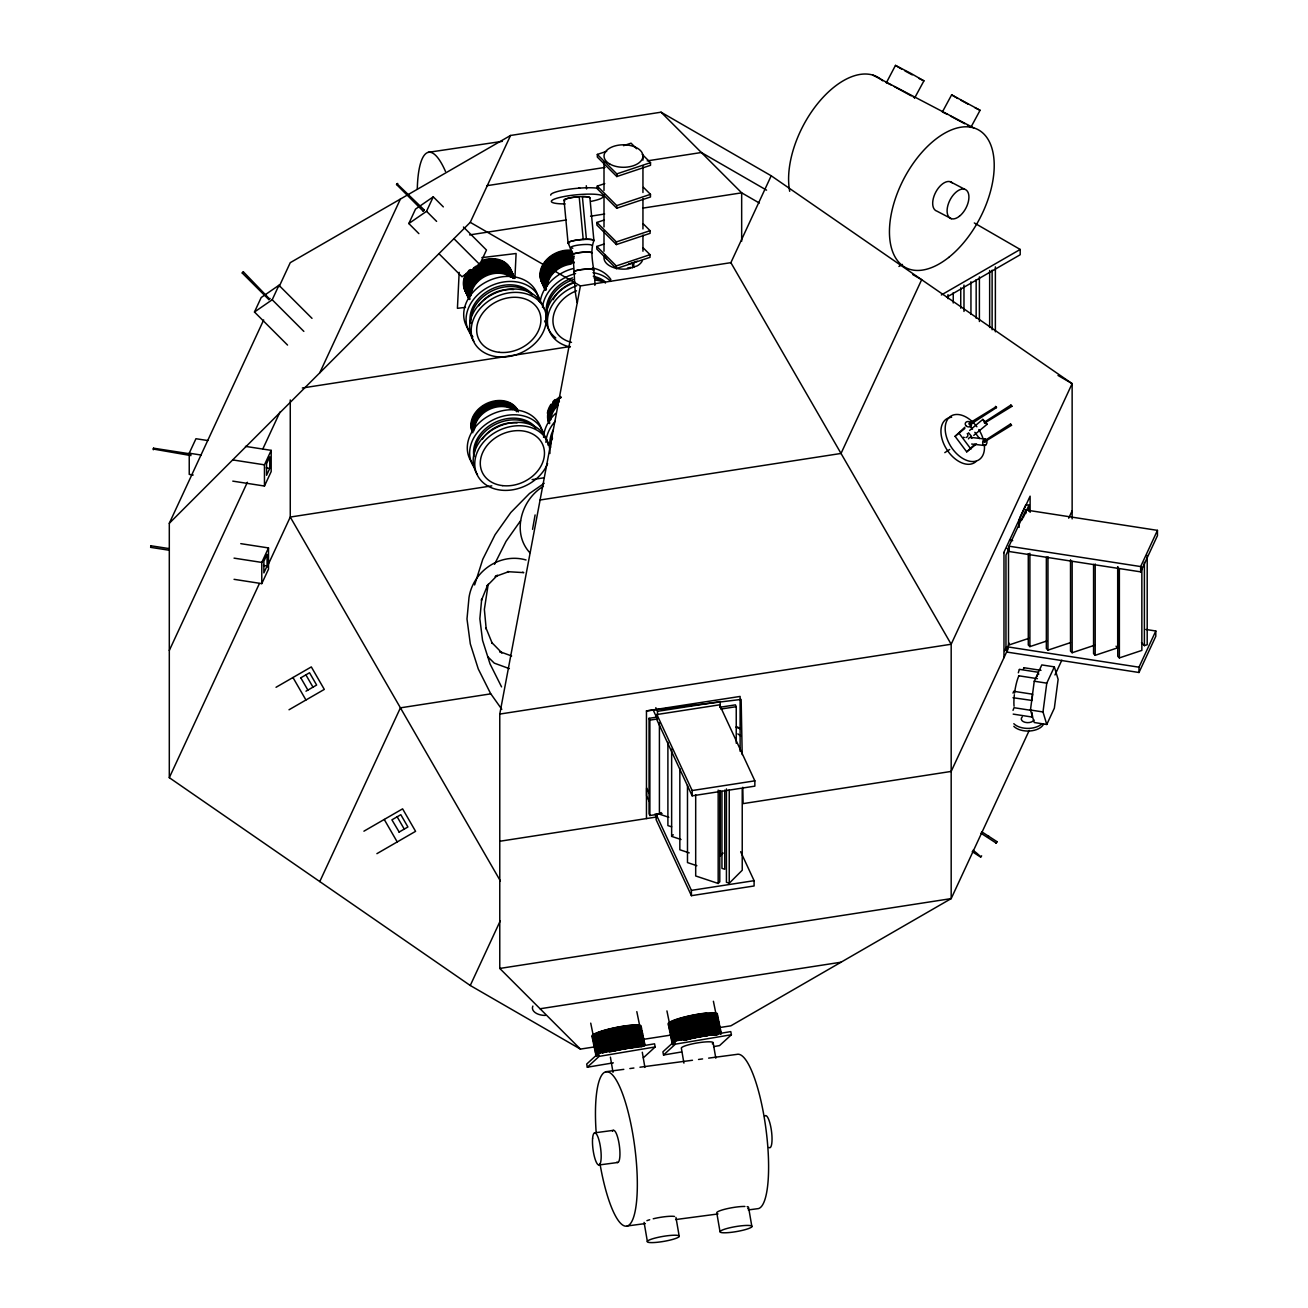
<?xml version="1.0" encoding="UTF-8"?>
<svg xmlns="http://www.w3.org/2000/svg" width="1308" height="1308" viewBox="0 0 1308 1308"><rect width="100%" height="100%" fill="white"/><g stroke="black" fill="none" stroke-linecap="round" stroke-linejoin="round"><path stroke-width="1.5" d="M982.831 419.394L987.033 424.332L982.831 419.394L969.555 430.463M1038.666 674.405L1038.274 672.263L1019.455 669.353M459.173 272.309L457.424 308.328L465.468 307.364M514.943 277.509L516.104 253.507L481.884 257.627M1037.031 676.53L1038.274 672.263M1030.459 710.015L1034.252 681.223L1041.806 664.922L1054.346 666.867L1058.123 679.375L1054.346 708.168L1046.776 724.469L1034.252 722.523L1030.459 710.015L1042.999 711.961L1046.776 724.469M1042.999 711.961L1046.776 683.152L1054.346 666.867M1018.311 672.803L1019.259 669.533M532.552 529.315L535.103 514.943M596.448 1046.613L580.409 1049.098L499.77 968.443L499.77 714.07L580.409 285.929L730.878 262.663L771.197 175.779L661.047 112.194L510.561 135.46L290.262 262.663L279.111 286.681M1013.013 710.326L1014.043 707.71L1030.966 710.342M1032.012 712.435L1031.832 716.98L1032.633 715.917M564.909 200.86A12.884 2.109 -5.4 0 1 564.189 200.386L564.337 199.813A12.884 2.109 -5.4 0 1 579.199 196.74L583.204 239.429A12.884 2.109 -5.4 0 0 568.931 243.566M969.931 424.724L996.434 407.638L996.32 406.641L968.95 423.432L969.359 424.708M1011.951 406.248L1010.904 405.071L984.401 422.157L984.499 423.154L1011.869 406.363L1010.904 405.071M1010.512 424.021L1011.476 425.313L1010.512 424.021L984.008 441.107L984.106 442.104L1011.476 425.313M1013.013 693.126L1013.651 691.491M474.624 584.954L482.783 559.252L495.062 534.743L510.823 512.491L529.495 493.492L544.193 483.29M488.195 584.235L484.369 609.414L486.2 629.05L485.955 627.905L492.299 643.487L491.612 642.359L501.961 652.954L499.623 651.597L511.624 655.962M423.154 211.128L396.553 184.526L397.043 183.774L424.315 210.016L423.154 211.128L424.315 210.081M1023.412 668.846L1023.853 667.898M594.846 285.308C595.516 270.478 588.698 254.7 593.897 240.476L589.892 197.77A12.982 2.126 -5.4 0 0 576.468 196.936A12.982 2.126 -5.4 0 0 564.059 200.304L568.064 242.994C577.057 260.864 572.266 283.215 577.188 302.442M287.547 345.067L254.471 312.007L261.191 297.521L278.931 285.275L312.007 318.351M193.192 475L189.235 474.395L189.235 453.189L195.955 438.72L207.825 440.551M254.471 312.007L272.211 299.761L278.931 285.275M580.409 1049.098L470.259 985.496L169.304 777.671L169.304 523.282L263.676 319.953M169.304 650.468L247.376 482.276M262.81 449.004L279.977 412.036M232.791 481.131L264.461 486.036L264.461 464.831L271.181 450.361L245.446 446.371M269.775 468.395L266.57 475.294L266.57 463.702L269.775 456.803L269.775 468.395L266.243 467.855M264.461 486.036L271.181 471.55L271.181 450.361M319.773 372.813L400.411 199.061M418.871 233.625L408.815 223.554L415.535 209.084L433.259 196.838L443.33 206.893M234.05 579.33L261.78 583.63L261.78 562.424L268.5 547.938L240.77 543.654M408.815 223.554L426.539 211.307L433.259 196.838M267.077 565.988L263.873 572.888L263.873 561.296L267.077 554.396L267.077 565.988L263.546 565.448M169.304 777.671L259.376 583.581M267.11 566.953L290.262 517.052L290.262 399.954M261.78 583.63L268.5 569.144L268.5 547.938M169.304 523.282L470.259 222.344L510.561 135.46M438.998 253.752L462.002 276.756L479.742 264.51L486.462 250.024L463.457 227.02M319.773 881.576L400.411 707.841L490.696 693.861M470.259 985.496L500.277 920.799M1019.946 517.412L1025.832 504.741L1028.955 505.231L1028.955 511.314M1003.677 552.843L1030.115 496.173L1030.115 512.344M1008.991 546.188L1025.799 509.989L1157.449 530.361L1157.449 535.659L1140.658 571.858L1008.991 551.486L1008.991 546.188L1140.658 566.56L1157.449 530.361M1023.085 517.903L1028.955 505.231M1009.318 547.905L1005.966 555.132L1005.966 650.534L1009.318 643.291M1004.609 650.844L1006.277 647.215M1008.19 648.572L951.178 771.426L743.107 803.619L742.797 787.269M1068.701 518.197L1072.135 510.807M1029.233 730.42L951.178 898.612L730.878 1025.815L718.828 1027.679M1054.967 674.961L1061.834 660.18M1138.99 667.194L1007.34 646.822L1007.34 652.136L1138.99 672.492L1138.99 667.194L1155.798 630.996L1145.824 629.459M1138.99 672.492L1155.798 636.293L1155.798 630.996M494.522 564.32L506.049 541.316L520.584 520.715M886.383 82.715L895.473 65.4L910.875 73.379L923.922 80.851L914.652 97.969M967.495 125.323L970.83 127.416L980.084 110.281L951.635 94.846L942.381 111.965L947.384 114.401M191.164 454.007L153.543 448.186L153.265 449.036L190.952 455.593M150.698 547.333L150.894 545.779L150.649 547.365L168.47 550.128M995.453 406.347L996.434 407.638M985.365 423.449L984.401 422.157M984.973 442.398L984.728 441.254M668.78 817.271L659.412 814.148L661.031 812.53M681.01 839.507L671.642 836.384L673.26 834.766M723.144 853.078L720.267 855.972L720.267 791.013M695.692 794.774L695.692 875.968L718.174 883.456L719.792 881.837L719.792 790.506M726.431 788.92L726.431 882.295L729.243 883.227L742.225 870.245L742.225 789.051M976.504 443.952L966.71 451.849L955.069 436.332L964.781 427.291M955.069 436.332L964.863 428.435M966.71 451.849L975.032 444.099M643.34 1057.812L655.194 1046.956L654.556 1043.817L598.541 1053.218L586.687 1064.074L587.325 1067.214L613.338 1062.848M587.325 1067.214L599.178 1056.357L655.194 1046.956M713.547 1046.613L719.547 1045.599L731.401 1034.742L730.763 1031.603L674.748 1041.005L662.894 1051.845L663.532 1055L681.533 1051.975M663.532 1055L675.386 1044.144L731.401 1034.742M153.347 449.772L153.543 448.186M1013.013 697.72L1032.028 700.45M973.757 435.384L987.033 424.332M543.409 486.298C521.434 499.329 511.346 532.667 529.838 552.728M944.801 452.633L949.722 449.461M898.939 266.456L902.455 264.429M941.335 294.97L1020.191 249.452L1020.191 254.749L946.6 297.243M276.037 687.289L311.32 666.916L324.302 689.398L289.019 709.77M300.644 677.904L309.538 672.753L316.634 685.049L305.99 691.196M363.918 831.185L402.602 808.851L415.584 831.332L376.9 853.666M399.005 832.133L407.916 826.983L400.804 814.688L391.909 819.838L399.169 832.035M637.241 261.208L628.51 264.118M604.672 254.995A19.473 11.249 0 0 0 628.51 268.761L637.241 265.851A19.473 11.249 0 0 0 642.293 260.815M642.179 154.295L650.517 162.65L650.517 165.298L616.804 176.547L597.331 157.074L597.331 154.426L606.699 151.303M623.556 145.678L631.045 143.177L636.62 148.736M597.331 154.426L616.804 173.882L650.517 162.65M643.503 187.387L650.468 194.336L650.468 196.985L616.738 208.234L597.265 188.761L597.265 186.112L604.754 183.611M597.265 186.112L616.738 205.585L650.468 194.336M643.144 223.717L650.092 230.682L650.092 233.331L616.379 244.563L596.906 225.09L596.906 222.442L604.394 219.957M643.062 247.735L650.011 254.684L650.011 257.333L616.297 268.581L596.824 249.109L596.824 246.46L604.312 243.958M596.906 222.442L616.379 241.915L650.092 230.682M596.824 246.46L616.297 265.933L650.011 254.684M1029.118 638.255L1008.501 645.138L1008.501 549.736L1006.882 548.117M1028.284 553.644L1028.284 644.975L1029.903 646.61L1046.776 640.985M1046.351 557.175L1046.351 648.506L1047.97 650.141L1070.451 642.637M1070.516 559.759L1070.516 651.106L1072.151 652.725L1094.632 645.22M1093.57 564.386L1093.57 653.689L1095.188 655.308L1117.686 647.82L1117.686 566.626M1141.492 642.751L1144.386 645.645L1147.198 644.713L1147.198 555.409M1117.751 566.969L1117.751 656.273L1119.37 657.908L1141.851 650.403L1141.851 567.181M996.99 841.665L996.156 843.055L996.99 841.665L981.719 831.774M981.621 855.808C980.673 858.081 981.262 856.348 973.054 850.249M486.69 185.72L605.064 167.408M647.182 160.884L701.35 152.513L766.57 190.15M469.621 234.917L566.348 219.957M590.529 216.212L604.639 214.022M642.931 208.103L741.669 192.832L759.343 203.034M302.361 387.986L570.386 346.522M491.792 485.873L290.262 517.052L500.375 880.954M532.094 479.627L544.177 477.763M540.09 499.999L841.028 453.451L921.666 279.699L912.853 274.615M499.77 714.07L951.178 644.239L1072.135 383.62L771.197 175.779M646.463 818.563L646.463 710.914L740.115 696.428L740.115 751.266M655.815 707.693L657.499 711.323L720.185 701.611L720.185 707.579M656.878 714.528L719.564 704.832L754.847 780.843L754.847 786.141L692.161 795.836L656.878 719.825L656.878 714.528L692.161 790.539L692.161 795.836M719.972 707.252L735.407 704.865L736.24 706.68L736.24 743.206M661.456 813.74L649.88 815.522L649.046 813.723L649.046 718.321L656.763 717.127M720.806 709.067L736.24 706.68M649.046 718.321L649.88 720.136L657.597 718.942M692.161 790.539L754.847 780.843M740.655 851.721L754.095 880.676L754.095 885.974L691.409 895.669L656.125 819.658L656.125 814.361L661.995 813.445M499.77 841.257L656.42 817.026M656.125 814.361L691.409 890.372L754.095 880.676M499.77 968.443L951.178 898.612L951.178 644.239L730.878 262.663M540.09 1008.762L841.028 962.214M642.604 1039.468L670.677 1035.119M428.174 152.349L502.354 141.346M605.62 1071.759L623.802 1069.355M629.867 1068.554L633.906 1068.015M639.955 1067.214L692.472 1060.265M698.537 1059.464L702.576 1058.924M708.625 1058.123L736.911 1054.379A77.891 18.459 82.5 0 1 765.654 1126.777A77.891 18.459 82.5 0 1 758.427 1208.592L748.323 1209.933M594.584 1132.842L613.354 1130.357M599.08 1164.97L617.834 1162.485M627.153 1225.988L645.318 1223.569M675.615 1219.563L718.027 1213.955M646.463 710.914L741.145 699.437L742.192 754.585M243.337 271.819L242.209 272.98L268.81 299.565L269.644 299.058L243.386 271.851L242.258 273.012M269.988 298.453L268.81 299.565M583.204 239.429L586.409 239.315A12.884 2.109 -5.4 0 1 593.619 240.95M526.045 559.971C500.032 552.499 473.006 571.155 469 597.527L466.989 618.978L470.308 643.879L478.27 668.96L490.549 693.453L501.814 709.345M970.422 437.363L985.087 439.03M971.68 444.033L984.515 445.505M980.706 857.149L972.22 851.639M1022.235 519.701L1019.112 519.227L1019.112 527.337M1009.547 540.171L1012.686 540.662M189.235 453.189L201.105 455.037M232.791 459.925L264.461 464.831M1024.05 667.734L1040.988 670.35M1018.621 675.762L1037.424 678.672M1034.252 681.223L1046.776 683.152M234.05 558.14L261.78 562.424M150.894 545.779L168.683 548.526M1013.847 691.311L1032.666 694.221L1031.816 700.63M1013.193 714.119L1032.012 717.029M522.611 572.25L523.756 572.626L507.504 571.661L508.845 571.629L495.111 576.599L497.465 575.242L487.099 585.837L487.802 584.725L481.458 600.29L481.687 599.146L479.856 618.782L482.554 640.348L490.026 663.892L501.553 686.896M671.658 826.836L667.898 825.593L667.898 742.372M689.218 852.881L679.849 849.759L679.849 768.581M696.853 865.7L687.485 862.577L687.485 785.454M509.352 668.633L494.277 663.14L488.015 656.959M923.922 80.851L918.919 78.398M980.084 110.281L975.081 107.845M886.203 82.518L891.206 84.971M872.894 75.128L973.741 127.922M950.246 181.698L964.65 189.235M951.357 218.698L936.953 211.16A16.219 8.927 -62.4 0 1 935.874 191.933A16.219 8.927 -62.4 0 1 952.257 182.875M950.507 116.052L964.732 123.77M894.345 86.606L911.333 95.893M968.394 104.313L961.037 100.307M912.232 74.867L904.874 70.877M957.734 98.476L951.635 94.846M901.555 69.03L895.473 65.4M974.296 222.949L1020.191 249.452M1057.992 375.445L1072.135 383.62L1072.135 518.884M470.259 222.344L580.409 285.929M913.344 97.07L914.472 97.773M980.886 833.163L996.156 843.055M396.553 184.526L397.714 183.414M971.468 436.251L968.492 432.768M661.047 112.194L741.669 192.832L741.669 241.277M1116.051 646.201L1117.686 647.82M426.539 211.307L436.61 221.379M453.86 238.628L479.742 264.51M272.211 299.761L303.848 331.382M970.193 426.097L972.514 429.204M974.836 432.31L979.496 438.523M959.32 433.602L970.961 449.118M397.158 816.797L404.254 829.092M305.892 674.863L312.988 687.158M384.241 819.446L397.223 841.943M300.791 677.806L307.887 690.101M292.959 677.511L305.941 699.993M653.297 710.211L656.649 717.454M649.144 793.416L646.61 787.988L646.61 795.934L649.144 801.363M655.014 814.034L656.698 817.647L656.698 813.674M713.4 1001.258L715.639 1012.245M674.748 1041.005L675.386 1044.144M666.933 1010.92L669.549 1023.706A23.724 3.45 -11.5 0 1 681.844 1017.967A23.724 3.45 -11.5 0 1 706.761 1013.275M636.816 1011.64L639.808 1026.273A23.724 3.45 -11.5 0 0 618.373 1027.221A23.724 3.45 -11.5 0 0 593.816 1034.922M598.541 1053.218L599.178 1056.357M590.726 1023.134L593.341 1035.936M751.887 1226.642A16.219 2.518 -9.7 0 0 729.145 1227.934A16.219 2.518 -9.7 0 0 726.79 1232.725A16.219 2.518 -9.7 0 0 751.887 1226.642L748.617 1207.693A16.219 2.518 -9.7 0 1 747.735 1208.494M713.203 1043.048L715.803 1058.205M719.989 1231.547L716.735 1212.598A16.219 2.518 -9.7 0 1 727.837 1208.527A16.219 2.518 -9.7 0 1 744.906 1206.45M683.921 1063.11L681.321 1047.953A16.219 2.518 -9.7 0 1 700.679 1042.427A16.219 2.518 -9.7 0 1 712.304 1043.849M675.974 1217.486L679.228 1236.452A16.219 2.518 -9.7 0 1 654.147 1242.535A16.219 2.518 -9.7 0 1 656.485 1237.728A16.219 2.518 -9.7 0 1 679.228 1236.452M642.293 1052.237L644.893 1067.41M644.092 1222.391L647.346 1241.357M610.411 1057.142L613.011 1072.315M586.295 185.752L586.589 188.941M586.409 239.315L582.387 196.609A12.884 2.109 -5.4 0 1 589.597 198.244M1144.386 562.424L1144.386 645.645M1140.658 566.56L1140.658 571.858M1119.37 568.588L1119.37 657.908M1095.188 563.977L1095.188 655.308M1072.151 561.394L1072.151 652.725M1047.97 556.767L1047.97 650.141M1029.903 553.235L1029.903 646.61M1025.799 509.989L1025.799 513.521M1003.972 552.499L1003.972 657.662M995.372 266.865L995.372 331.807M992.118 270.135L992.118 329.779M989.649 270.494L989.649 327.49M979.398 276.871L979.398 321.523M976.16 279.683L976.16 318.253M970.945 281.743L970.945 314.378M963.98 285.062L963.98 311.451M960.742 287.874L960.742 308.181M953.238 292.681L953.238 302.982M948.022 294.611L948.022 298.682M729.243 789.869L729.243 883.227M724.763 790.114L724.763 869.264L721.951 868.332L721.951 791.209M718.174 790.097L718.174 883.456M691.409 890.372L691.409 895.669M671.642 749.108L671.642 836.384M659.412 722.817L659.412 814.148M657.499 711.323L657.499 715.296M649.88 720.136L649.88 815.522M642.947 156.044L642.947 160.099M642.947 166.165L642.947 192.505M642.947 198.571L642.947 228.965M642.947 235.031L642.947 251.234M633.759 262.761L633.759 267.388M632.582 263.153L632.582 267.78M616.804 173.882L616.804 176.547M616.738 205.585L616.738 208.234M616.379 241.915L616.379 244.563M616.297 265.933L616.297 268.581M604.002 162.127L604.002 190.477M604.002 194.532L604.002 226.938M604.002 230.976L604.002 251.234M545.289 1015.433A12.851 7.423 0 0 1 532.863 1006.081M1014.06 706.222A19.473 4.12 -81.2 0 1 1014.354 694.744M1014.55 693.077A19.473 4.12 -81.2 0 1 1018.916 675.713M1043.539 724.125A16.219 9.369 0 0 1 1029.952 730.976A16.219 9.369 0 0 1 1013.814 726.349M1033.958 720.005A6.491 3.744 0 0 1 1025.047 722.31A6.491 3.744 0 0 1 1022.267 716.915M1041.92 723.733A16.219 9.369 0 0 1 1013.814 723.7M967.266 433.553A3.237 2.649 18.8 0 1 965.942 437.526M964.307 437.526A3.237 2.649 18.8 0 1 963.505 437.248M968.443 438.867A3.237 2.109 -83.5 0 1 971.844 438.376M984.335 444.704A25.964 16.334 57.2 0 1 962.148 458.094A25.964 16.334 57.2 0 1 946.714 420.947A25.964 16.334 57.2 0 1 976.896 426.768M978.825 429.564A25.964 16.334 57.2 0 1 983.044 438.621M976.111 461.446A25.964 16.334 57.2 0 1 945.455 447.254A25.964 16.334 57.2 0 1 951.635 417.252M789.689 191.311A77.891 42.837 -62.4 0 1 819.151 101.779A77.891 42.837 -62.4 0 1 882.573 80.753M550.848 419.737A23.724 18.704 -25.1 0 1 558.222 405.137M551.502 413.802A23.724 18.704 -25.1 0 1 556.456 405.758M548.15 421.094A25.146 19.833 -25.1 0 1 560.576 396.471M549.311 422.664A25.146 19.833 -25.1 0 1 559.399 401.556M557.846 399.741A23.724 18.704 -25.1 0 1 561.214 397.387M549.311 423.579A25.146 19.833 -25.1 0 1 559.023 400.771M549.671 423.449A25.146 19.833 -25.1 0 1 557.29 404.434M551.142 413.017A23.724 18.704 -25.1 0 1 557.486 403.551M553.284 407.246A23.724 18.704 -25.1 0 1 557.11 402.766M549.605 448.284A38.946 30.705 -25.1 0 1 552.516 438.18M545.926 442.382A38.946 30.705 -25.1 0 1 555.279 421.225M547.382 413.23A25.146 19.833 -25.1 0 1 550.962 404.319M552.826 401.85A25.146 19.833 -25.1 0 1 555.017 399.561M549.376 416.582A23.724 18.704 -25.1 0 1 549.883 413.148M550.39 411.431A23.724 18.704 -25.1 0 1 556.75 401.965M550.227 447.434A34.891 27.501 -25.1 0 1 553.317 429.891M548.935 422.778A25.146 19.833 -25.1 0 1 558.663 399.986M548.575 421.994A25.146 19.833 -25.1 0 1 561.001 397.37M543.572 437.346A38.946 30.705 -25.1 0 1 555.671 413.377M550.75 447.32A34.891 27.501 -25.1 0 1 552.139 436.038M474.575 429.008A23.724 18.704 -25.1 0 1 488.652 409.731A23.724 18.704 -25.1 0 1 512.916 409.518M474.199 428.223A23.724 18.704 -25.1 0 1 474.722 424.789M475.229 423.073A23.724 18.704 -25.1 0 1 481.573 413.622M503.94 405.889A23.724 18.704 -25.1 0 1 507.635 406.608M509.368 407.18A23.724 18.704 -25.1 0 1 512.54 408.734M471.877 430.365A25.146 19.833 -25.1 0 1 487.214 404.188A25.146 19.833 -25.1 0 1 517.085 409.306M472.842 428.386A25.146 19.833 -25.1 0 1 490.762 406.625A25.146 19.833 -25.1 0 1 517.543 411.202M473.202 429.171A25.146 19.833 -25.1 0 1 489.11 408.26A25.146 19.833 -25.1 0 1 515.336 409.551M473.954 456.705A34.891 27.501 -25.1 0 1 495.634 422.173A34.891 27.501 -25.1 0 1 535.986 427.814M474.363 452.879A34.891 27.501 -25.1 0 1 498.511 422.958A34.891 27.501 -25.1 0 1 535.561 428.125M481.573 409.012A23.724 18.704 -25.1 0 1 484.941 406.657M482.374 439.063A31.441 24.787 -25.1 0 1 517.085 422.893M472.302 424.152A23.724 18.704 -25.1 0 1 472.809 420.718M473.332 419.001A23.724 18.704 -25.1 0 1 475.85 414.031M476.979 412.461A23.724 18.704 -25.1 0 1 507.455 403.109M513.341 406.723A23.724 18.704 -25.1 0 1 515.499 409.24M472.777 432.784A25.146 19.833 -25.1 0 1 486.838 403.404A25.146 19.833 -25.1 0 1 518.344 411.562M477.453 474.624A38.946 30.705 -25.1 0 1 499.689 426.032A38.946 30.705 -25.1 0 1 548.117 445.194M547.594 463.621A38.946 30.705 -25.1 0 1 486.053 484.892A38.946 30.705 -25.1 0 1 498.479 430.659A38.946 30.705 -25.1 0 1 549.9 453.516M472.662 431.149A25.146 19.833 -25.1 0 1 489.372 406.232A25.146 19.833 -25.1 0 1 518.246 411.791M474.019 430.773A23.724 18.704 -25.1 0 1 474.346 423.988M474.853 422.288A23.724 18.704 -25.1 0 1 491.71 406.543M493.688 405.938A23.724 18.704 -25.1 0 1 497.678 405.153M503.564 405.104A23.724 18.704 -25.1 0 1 507.259 405.807M508.992 406.379A23.724 18.704 -25.1 0 1 513.586 408.913M473.921 467.054A38.946 30.705 -25.1 0 1 496.141 418.462A38.946 30.705 -25.1 0 1 544.569 437.624M474.117 420.702A23.724 18.704 -25.1 0 1 496.942 403.567M504.708 403.796A23.724 18.704 -25.1 0 1 508.256 404.81M487.083 407.606A23.724 18.704 -25.1 0 1 491.35 405.742M513.21 408.129A23.724 18.704 -25.1 0 1 516.66 411.726M472.286 431.264A25.146 19.833 -25.1 0 1 487.622 405.104A25.146 19.833 -25.1 0 1 517.494 410.205M472.662 432.049A25.146 19.833 -25.1 0 1 487.998 405.889A25.146 19.833 -25.1 0 1 517.87 410.99M474.117 465.158A38.946 30.705 -25.1 0 1 489.65 415.372A38.946 30.705 -25.1 0 1 541.561 429.4M556.848 262.352A23.724 18.704 -25.1 0 1 561.018 260.276M545.191 289.101A25.146 19.833 -25.1 0 1 547.561 266.554A25.146 19.833 -25.1 0 1 572.43 255.371M546.417 289.493A25.146 19.833 -25.1 0 1 545.714 265.328A25.146 19.833 -25.1 0 1 572.888 253.229M547.267 286.403A23.724 18.704 -25.1 0 1 571.122 264.118M545.06 289.264A25.146 19.833 -25.1 0 1 549 267.404A25.146 19.833 -25.1 0 1 573.198 257.022M542.755 276.724A23.724 18.704 -25.1 0 1 543.261 273.29M543.785 271.59A23.724 18.704 -25.1 0 1 560.641 255.828M562.604 255.224A23.724 18.704 -25.1 0 1 566.593 254.455M547.938 280.468A23.724 18.704 -25.1 0 1 549.458 277.1M550.439 275.481A23.724 18.704 -25.1 0 1 554.281 271.001M555.802 269.677A23.724 18.704 -25.1 0 1 559.17 267.322M546.041 288.708A25.146 19.833 -25.1 0 1 545.354 264.527A25.146 19.833 -25.1 0 1 572.528 252.444M556.734 258.477A23.724 18.704 -25.1 0 1 561.001 256.63M544.684 284.686A23.724 18.704 -25.1 0 1 544.668 276.299M545.174 274.582A23.724 18.704 -25.1 0 1 573.885 257.398M544.569 287.744A25.146 19.833 -25.1 0 1 573.983 258.706M545.73 289.33A25.146 19.833 -25.1 0 1 573.967 261.96M574.326 262.744A25.146 19.833 -25.1 0 0 545.91 286.566A23.724 18.704 -25.1 0 1 569.634 260.962M547.055 315.849A34.891 27.501 -25.1 0 1 572.561 277.852M593.276 276.266A34.891 27.501 -25.1 0 1 604.705 281.351M547.169 313.969A34.891 27.501 -25.1 0 1 573.345 279.552M594.077 277.966A34.891 27.501 -25.1 0 1 605.49 283.035M571.498 342.353A33.272 26.225 -25.1 0 1 553.055 318.351A33.272 26.225 -25.1 0 1 576.501 290.785M542.411 268.647A23.724 18.704 -25.1 0 1 571.106 251.463M550.047 270.642A23.724 18.704 -25.1 0 1 555.916 265.164M545.73 288.022A25.146 19.833 -25.1 0 1 545.027 263.856A25.146 19.833 -25.1 0 1 572.201 251.757M544.504 287.629A25.146 19.833 -25.1 0 1 546.875 265.083A25.146 19.833 -25.1 0 1 571.743 253.899M544.88 288.414A25.146 19.833 -25.1 0 1 547.251 265.884A25.146 19.833 -25.1 0 1 572.103 254.684M553.17 299.696A31.441 24.787 -25.1 0 1 574.081 282.185M545.174 279.83A23.724 18.704 -25.1 0 1 546.025 276.397M546.711 274.696A23.724 18.704 -25.1 0 1 561.443 261.191M562.881 260.635A23.724 18.704 -25.1 0 1 572.806 259.082M545.044 286.55A25.146 19.833 -25.1 0 1 544.341 262.385A25.146 19.833 -25.1 0 1 571.514 250.286M543.768 268.418A23.724 18.704 -25.1 0 1 548.036 262.058M549.442 260.652A23.724 18.704 -25.1 0 1 558.5 254.897M559.955 254.357A23.724 18.704 -25.1 0 1 563.911 253.294M567.885 252.82A23.724 18.704 -25.1 0 1 571.792 252.934M547.038 268.189A23.724 18.704 -25.1 0 1 561.377 257.414M563.339 256.809A23.724 18.704 -25.1 0 1 567.329 256.041M545.485 290.163A25.146 19.833 -25.1 0 1 549.425 268.303A25.146 19.833 -25.1 0 1 573.623 257.921M545.534 289.836A25.146 19.833 -25.1 0 1 548.412 266.701A25.146 19.833 -25.1 0 1 574.294 256.237M555.802 337.922A38.946 30.705 -25.1 0 1 575.242 282.332M594.682 279.977A38.946 30.705 -25.1 0 1 603.593 282.087M570.125 346.963A38.946 30.705 -25.1 0 1 547.611 318.302A38.946 30.705 -25.1 0 1 576.812 285.7M545.73 290.229A25.146 19.833 -25.1 0 1 573.591 261.175M546.711 283.117A23.724 18.704 -25.1 0 1 558.794 266.538M560.151 265.786A23.724 18.704 -25.1 0 1 570.37 262.548M546.613 324.433A38.946 30.705 -25.1 0 1 544.619 320.951M542.493 307.364A38.946 30.705 -25.1 0 1 575.569 273.601M592.998 272.653A38.946 30.705 -25.1 0 1 610.673 281.416M559.775 264.984A23.724 18.704 -25.1 0 1 564.042 263.137M544.995 288.643A25.146 19.833 -25.1 0 1 572.855 259.589M549.752 261.322A23.724 18.704 -25.1 0 1 554.641 257.66M546.401 288.365A23.724 18.704 -25.1 0 1 544.341 283.934M545.354 289.444A25.146 19.833 -25.1 0 1 573.215 260.374M546.368 262.777A23.724 18.704 -25.1 0 1 553.954 256.188M540.139 302.328A38.946 30.705 -25.1 0 1 573.215 268.549M592.475 267.944A38.946 30.705 -25.1 0 1 610.885 279.52M543.082 284.572A25.146 19.833 -25.1 0 1 545.943 261.437A25.146 19.833 -25.1 0 1 571.841 250.972M417.285 189.202A77.891 20.029 81.6 0 1 445.472 171.413M470.635 294.872A23.724 18.704 -25.1 0 1 478.009 280.272M488.505 273.993A23.724 18.704 -25.1 0 1 492.478 272.914M494.473 272.604A23.724 18.704 -25.1 0 1 498.43 272.424M500.359 272.554A23.724 18.704 -25.1 0 1 504.054 273.258M505.787 273.83A23.724 18.704 -25.1 0 1 510.382 276.364M471.845 279.781A23.724 18.704 -25.1 0 1 474.264 276.707M480.576 271.623A23.724 18.704 -25.1 0 1 484.745 269.546M468.918 298.371A25.146 19.833 -25.1 0 1 482.063 267.519A25.146 19.833 -25.1 0 1 514.126 277.312M467.855 296.115A25.146 19.833 -25.1 0 1 481.017 265.246A25.146 19.833 -25.1 0 1 513.063 275.056M470.994 295.673A23.724 18.704 -25.1 0 1 486.004 275.939A23.724 18.704 -25.1 0 1 510.741 277.149M468.787 298.535A25.146 19.833 -25.1 0 1 482.832 269.154A25.146 19.833 -25.1 0 1 514.338 277.312M467.496 280.86A23.724 18.704 -25.1 0 1 484.352 265.099M486.314 264.494A23.724 18.704 -25.1 0 1 490.32 263.726M498.086 263.954A23.724 18.704 -25.1 0 1 501.634 264.952M467.479 295.314A25.146 19.833 -25.1 0 1 480.641 264.461A25.146 19.833 -25.1 0 1 512.687 274.255M468.051 287.286A23.724 18.704 -25.1 0 1 501.307 267.388M503.04 267.96A23.724 18.704 -25.1 0 1 507.635 270.478M513.504 275.955A25.146 19.833 -25.1 0 0 483.633 270.854A25.146 19.833 -25.1 0 0 468.297 297.014A25.146 19.833 -25.1 0 1 481.377 266.047A25.146 19.833 -25.1 0 1 513.439 275.841M469.458 298.6A25.146 19.833 -25.1 0 1 485.17 274.14A25.146 19.833 -25.1 0 1 513.979 277.852M469.817 299.385A25.146 19.833 -25.1 0 1 483.584 275.923A25.146 19.833 -25.1 0 1 511.755 276.217M470.373 323.37A34.891 27.501 -25.1 0 1 492.053 288.839A34.891 27.501 -25.1 0 1 532.405 294.464M470.896 323.239A34.891 27.501 -25.1 0 1 492.854 290.523A34.891 27.501 -25.1 0 1 531.98 294.791M482.979 262.172A23.724 18.704 -25.1 0 1 486.952 261.093M488.947 260.783A23.724 18.704 -25.1 0 1 500.261 262.009M476.472 277.002A23.724 18.704 -25.1 0 1 481.36 273.323M477.42 265.328A25.146 19.833 -25.1 0 1 512.949 277.051M467.169 294.643A25.146 19.833 -25.1 0 1 471.109 270.331M473.431 268.156A25.146 19.833 -25.1 0 1 476.047 266.194M468.591 297.684A25.146 19.833 -25.1 0 1 481.753 266.832A25.146 19.833 -25.1 0 1 513.799 276.626M478.81 305.729A31.441 24.787 -25.1 0 1 513.504 289.558M468.722 290.801A23.724 18.704 -25.1 0 1 472.27 280.68M476.096 276.201A23.724 18.704 -25.1 0 1 503.891 269.759M482.341 260.341A25.146 19.833 -25.1 0 1 511.902 274.827M466.139 292.42A25.146 19.833 -25.1 0 1 466.089 273.454M482.685 261.077A25.146 19.833 -25.1 0 1 512.262 277.361M468.771 295.837A25.146 19.833 -25.1 0 1 469.359 270.037M466.809 279.389A23.724 18.704 -25.1 0 1 469.327 274.402M478.058 266.243A23.724 18.704 -25.1 0 1 487.639 262.565M497.4 262.483A23.724 18.704 -25.1 0 1 505.542 266.014M479.725 266.178A23.724 18.704 -25.1 0 1 483.993 264.314M509.303 270.282A23.724 18.704 -25.1 0 1 511.363 274.713M467.397 290.932A23.724 18.704 -25.1 0 1 467.218 287.58M468.248 282.43A23.724 18.704 -25.1 0 1 469.768 279.078M470.766 277.459A23.724 18.704 -25.1 0 1 485.104 266.685M487.066 266.08A23.724 18.704 -25.1 0 1 491.056 265.311M496.942 265.262A23.724 18.704 -25.1 0 1 500.653 265.965M467.921 296.229A25.146 19.833 -25.1 0 1 485.284 269.203A25.146 19.833 -25.1 0 1 514.763 278.228M469.261 299.107A25.146 19.833 -25.1 0 1 482.423 268.254A25.146 19.833 -25.1 0 1 514.469 278.048M473.872 341.29A38.946 30.705 -25.1 0 1 494.244 293.515A38.946 30.705 -25.1 0 1 543.883 308.672M469.458 299.499A25.146 19.833 -25.1 0 1 484.794 273.339A25.146 19.833 -25.1 0 1 514.665 278.441M471.289 288.937A23.724 18.704 -25.1 0 1 473.807 283.967M474.935 282.397A23.724 18.704 -25.1 0 1 498.07 271.623M499.999 271.77A23.724 18.704 -25.1 0 1 503.694 272.473M505.411 273.045A23.724 18.704 -25.1 0 1 510.006 275.563M472.891 336.859A38.946 30.705 -25.1 0 1 488.424 287.073A38.946 30.705 -25.1 0 1 540.335 301.102M469.523 292.502A23.724 18.704 -25.1 0 1 470.03 289.068M470.537 287.368A23.724 18.704 -25.1 0 1 493.361 270.233M501.127 270.462A23.724 18.704 -25.1 0 1 504.675 271.459M510.561 275.072A23.724 18.704 -25.1 0 1 512.703 277.59M468.722 297.93A25.146 19.833 -25.1 0 1 484.058 271.753A25.146 19.833 -25.1 0 1 513.93 276.855M469.081 298.714A25.146 19.833 -25.1 0 1 484.418 272.554A25.146 19.833 -25.1 0 1 514.289 277.656M470.537 331.823A38.946 30.705 -25.1 0 1 488.816 280.68A38.946 30.705 -25.1 0 1 538.814 300.873M479.954 262.99A25.146 19.833 -25.1 0 1 512.572 276.25M469.081 296.507A25.146 19.833 -25.1 0 1 470.733 269.53M510.921 275.874A23.724 18.704 -25.1 0 1 513.079 278.375M505.166 265.213A23.724 18.704 -25.1 0 1 507.618 267.519M670.791 1031.799A25.146 3.662 -11.5 0 1 692.913 1022.496A25.146 3.662 -11.5 0 1 718.337 1021.924M670.464 1030.23A25.146 3.662 -11.5 0 1 692.586 1020.927A25.146 3.662 -11.5 0 1 718.027 1020.338M671.969 1037.62A25.146 3.662 -11.5 0 1 694.107 1028.301A25.146 3.662 -11.5 0 1 719.531 1027.728M672.77 1041.544A25.146 3.662 -11.5 0 1 694.908 1032.241A25.146 3.662 -11.5 0 1 720.332 1031.652M672.704 1039.157A23.724 3.45 -11.5 0 1 697.736 1030.459A23.724 3.45 -11.5 0 1 718.697 1030.508M672.492 1040.171A25.146 3.662 -11.5 0 1 694.613 1030.868A25.146 3.662 -11.5 0 1 720.054 1030.279M672.214 1038.797A25.146 3.662 -11.5 0 1 694.335 1029.494A25.146 3.662 -11.5 0 1 719.776 1028.905M673.506 1043.097A23.724 3.45 -11.5 0 1 689.529 1036.345A23.724 3.45 -11.5 0 1 716.228 1032.437M674.388 1042.59A23.724 3.45 -11.5 0 1 692.243 1034.465A23.724 3.45 -11.5 0 1 719.727 1032.257M668.731 1026.764A25.146 3.662 -11.5 0 1 695.251 1017.526A25.146 3.662 -11.5 0 1 717.454 1017.591M669.614 1026.11A25.146 3.662 -11.5 0 1 691.752 1016.79A25.146 3.662 -11.5 0 1 717.176 1016.218M669.336 1024.72A25.146 3.662 -11.5 0 1 691.458 1015.417A25.146 3.662 -11.5 0 1 716.898 1014.845M670.121 1026.469A23.724 3.45 -11.5 0 1 683.299 1020.469A23.724 3.45 -11.5 0 1 708.887 1015.907M715.46 1016.12A23.724 3.45 -11.5 0 1 716.571 1016.806M669.827 1025.096A23.724 3.45 -11.5 0 1 691.818 1016.986A23.724 3.45 -11.5 0 1 716.293 1015.433M671.511 1028.529A23.724 3.45 -11.5 0 1 692.39 1019.75A23.724 3.45 -11.5 0 1 716.375 1019.194M671.396 1034.759A25.146 3.662 -11.5 0 1 693.518 1025.439A25.146 3.662 -11.5 0 1 718.942 1024.867M669.892 1032.453A25.146 3.662 -11.5 0 1 696.412 1023.232A25.146 3.662 -11.5 0 1 718.632 1023.297M671.593 1033.745A23.724 3.45 -11.5 0 1 696.624 1025.047A23.724 3.45 -11.5 0 1 717.585 1025.096M671.92 1035.315A23.724 3.45 -11.5 0 1 690.886 1027.875A23.724 3.45 -11.5 0 1 717.258 1024.981M670.677 1029.216A23.724 3.45 -11.5 0 1 681.223 1023.968M682.956 1023.461A23.724 3.45 -11.5 0 1 686.7 1022.48M688.646 1022.006A23.724 3.45 -11.5 0 1 713.4 1018.572M716.016 1018.883A23.724 3.45 -11.5 0 1 717.127 1019.553M673.064 1042.917A25.146 3.662 -11.5 0 1 695.186 1033.614A25.146 3.662 -11.5 0 1 720.61 1033.042M672.426 1037.784A23.724 3.45 -11.5 0 1 681.321 1033.042M682.972 1032.535A23.724 3.45 -11.5 0 1 706.189 1027.712M711.209 1027.221A23.724 3.45 -11.5 0 1 717.765 1027.45M673.293 1037.293A23.724 3.45 -11.5 0 1 691.147 1029.167A23.724 3.45 -11.5 0 1 718.648 1026.944M671.707 1036.328A25.146 3.662 -11.5 0 1 693.829 1027.025A25.146 3.662 -11.5 0 1 719.269 1026.437M683.806 1040.367A25.146 3.662 -11.5 0 1 717.928 1034.644M673.293 1044.111A25.146 3.662 -11.5 0 1 695.431 1034.792A25.146 3.662 -11.5 0 1 720.855 1034.219M684.574 1040.4A23.724 3.45 -11.5 0 1 707.808 1035.576M712.811 1035.086A23.724 3.45 -11.5 0 1 716.751 1035.004M684.329 1039.222A23.724 3.45 -11.5 0 1 716.522 1033.827M670.186 1028.856A25.146 3.662 -11.5 0 1 692.308 1019.553A25.146 3.662 -11.5 0 1 717.749 1018.965M672.394 1044.749A25.146 3.662 -11.5 0 1 672.901 1043.686M680.176 1040.269A25.146 3.662 -11.5 0 1 720.463 1033.794M671.282 1032.175A23.724 3.45 -11.5 0 1 671.756 1031.162M673.767 1029.887A23.724 3.45 -11.5 0 1 703.197 1022.333M705.045 1022.088A23.724 3.45 -11.5 0 1 717.732 1022.513M672.116 1031.472A23.724 3.45 -11.5 0 1 692.978 1022.692A23.724 3.45 -11.5 0 1 716.98 1022.153M675.484 1038.258A23.724 3.45 -11.5 0 1 715.705 1029.887M718.337 1030.197A23.724 3.45 -11.5 0 1 719.449 1030.884M612.455 1131.158A16.219 3.842 82.5 0 1 619.338 1145.432A16.219 3.842 82.5 0 1 616.787 1162.191M764.559 1116.411A16.219 3.842 82.5 0 1 771.426 1130.701A16.219 3.842 82.5 0 1 768.875 1147.443M646.904 1220.691A16.219 2.518 -9.7 0 1 649.716 1219.726M653.232 1218.778A16.219 2.518 -9.7 0 1 674.519 1216.44M747.162 1206.63A16.219 2.518 -9.7 0 1 748.438 1207.055M596.235 1133.464A77.891 18.459 82.5 0 1 618.798 1084.822A77.891 18.459 82.5 0 1 634.691 1213.301A77.891 18.459 82.5 0 1 599.963 1163.597M594.584 1044.013A25.146 3.662 -11.5 0 1 616.706 1034.71A25.146 3.662 -11.5 0 1 642.146 1034.138M594.257 1042.443A25.146 3.662 -11.5 0 1 616.379 1033.14A25.146 3.662 -11.5 0 1 641.819 1032.568M595.761 1049.833A25.146 3.662 -11.5 0 1 617.899 1040.53A25.146 3.662 -11.5 0 1 643.323 1039.942M595.385 1053.038A25.146 3.662 -11.5 0 1 621.921 1043.817A25.146 3.662 -11.5 0 1 644.125 1043.882M596.775 1052.76A23.724 3.45 -11.5 0 1 612.798 1046.008A23.724 3.45 -11.5 0 1 639.514 1042.1M642.13 1042.411A23.724 3.45 -11.5 0 1 643.242 1043.097M597.609 1052.057A23.724 3.45 -11.5 0 1 615.463 1043.931A23.724 3.45 -11.5 0 1 642.964 1041.724M596.284 1052.384A25.146 3.662 -11.5 0 1 618.422 1043.081A25.146 3.662 -11.5 0 1 643.847 1042.492M596.007 1051.011A25.146 3.662 -11.5 0 1 618.128 1041.708A25.146 3.662 -11.5 0 1 643.569 1041.119M594.731 1037.996A23.724 3.45 -11.5 0 1 615.61 1029.2A23.724 3.45 -11.5 0 1 639.612 1028.66M597.298 1055.311A23.724 3.45 -11.5 0 1 619.289 1047.201M620.809 1046.907A23.724 3.45 -11.5 0 1 636.08 1044.749M642.653 1044.961A23.724 3.45 -11.5 0 1 643.765 1045.648M598.181 1054.804A23.724 3.45 -11.5 0 1 607.599 1048.885A23.724 3.45 -11.5 0 1 635.835 1043.571M642.408 1043.784A23.724 3.45 -11.5 0 1 643.046 1045.484M593.701 1039.697A25.146 3.662 -11.5 0 1 612.618 1031.08A25.146 3.662 -11.5 0 1 641.754 1028.742M593.423 1038.323A25.146 3.662 -11.5 0 1 615.545 1029.004A25.146 3.662 -11.5 0 1 640.969 1028.431M593.129 1036.95A25.146 3.662 -11.5 0 1 615.267 1027.63A25.146 3.662 -11.5 0 1 640.691 1027.058M596.399 1036.394A23.724 3.45 -11.5 0 1 625.829 1028.84M627.676 1028.611A23.724 3.45 -11.5 0 1 640.364 1029.02M595.303 1040.743A23.724 3.45 -11.5 0 1 616.182 1031.963A23.724 3.45 -11.5 0 1 640.168 1031.407M595.189 1046.972A25.146 3.662 -11.5 0 1 617.311 1037.669A25.146 3.662 -11.5 0 1 642.735 1037.081M594.862 1045.403A25.146 3.662 -11.5 0 1 616.984 1036.083A25.146 3.662 -11.5 0 1 642.424 1035.511M595.402 1045.959A23.724 3.45 -11.5 0 1 620.417 1037.26A23.724 3.45 -11.5 0 1 641.378 1037.309M595.712 1047.528A23.724 3.45 -11.5 0 1 617.703 1039.435A23.724 3.45 -11.5 0 1 642.179 1037.865M594.944 1040.432A23.724 3.45 -11.5 0 1 626.401 1031.603M628.232 1031.358A23.724 3.45 -11.5 0 1 639.808 1031.096M596.857 1055.147A25.146 3.662 -11.5 0 1 618.978 1045.828A25.146 3.662 -11.5 0 1 644.419 1045.255M596.219 1049.997A23.724 3.45 -11.5 0 1 624.259 1040.759M626.221 1040.449A23.724 3.45 -11.5 0 1 635.001 1039.435M641.558 1039.664A23.724 3.45 -11.5 0 1 642.669 1040.334M597.086 1049.506A23.724 3.45 -11.5 0 1 606.52 1043.571A23.724 3.45 -11.5 0 1 634.756 1038.258M638.696 1038.176A23.724 3.45 -11.5 0 1 641.966 1040.171M595.5 1048.542A25.146 3.662 -11.5 0 1 617.638 1039.239A25.146 3.662 -11.5 0 1 643.062 1038.65M609.463 1052.057A25.146 3.662 -11.5 0 1 641.721 1046.874M597.086 1056.324A25.146 3.662 -11.5 0 1 616.019 1047.708A25.146 3.662 -11.5 0 1 645.155 1045.354M613.844 1051.125A23.724 3.45 -11.5 0 1 636.604 1047.299M608.122 1051.436A23.724 3.45 -11.5 0 1 636.358 1046.122M640.315 1046.04A23.724 3.45 -11.5 0 1 642.931 1046.351M593.979 1041.07A25.146 3.662 -11.5 0 1 616.101 1031.767A25.146 3.662 -11.5 0 1 641.541 1031.178M602.481 1053.022A25.146 3.662 -11.5 0 1 644.255 1046.008M595.075 1044.389A23.724 3.45 -11.5 0 1 621.627 1035.396M623.115 1035.151A23.724 3.45 -11.5 0 1 640.413 1034.039M595.908 1043.686A23.724 3.45 -11.5 0 1 616.787 1034.906A23.724 3.45 -11.5 0 1 640.773 1034.366M736.175 727.395A38.946 31.719 -60 0 1 740.917 729.014M737.826 733.919A33.272 27.092 -60 0 1 740.671 736.044M736.339 726.627A38.946 31.719 -60 0 1 740.802 728.834M630.587 267.322A12.982 7.488 0 0 1 627.448 268.075M606.618 258.886A19.473 11.249 0 0 1 604.672 256.172M579.738 188.041A3.237 0.834 12.4 0 1 578.921 187.878M565.105 203.901A25.964 4.267 -5.4 0 1 556.75 198.26A25.964 4.267 -5.4 0 1 596.334 194.385A25.964 4.267 -5.4 0 1 590.938 201.383M550.733 195.17A25.964 4.267 -5.4 0 1 568.931 189.251A25.964 4.267 -5.4 0 1 598.459 188.368M572.855 248.226A10.497 1.717 -5.4 0 1 578.087 245.119A10.497 1.717 -5.4 0 1 591.87 245.43M572.283 255.011A9.924 1.635 -5.4 0 1 582.567 252.281A9.924 1.635 -5.4 0 1 591.87 253.36M568.064 242.994A12.982 2.126 -5.4 0 1 580.49 239.642A12.982 2.126 -5.4 0 1 593.897 240.476M573.771 271.95A10.023 1.651 -5.4 0 1 583.352 269.366A10.023 1.651 -5.4 0 1 593.701 270.004M572.152 254.929A10.023 1.651 -5.4 0 1 581.749 252.346A10.023 1.651 -5.4 0 1 592.099 252.984M577.319 302.508A9.369 1.537 -5.4 0 1 577.515 302.001M574.441 272.391A9.924 1.635 -5.4 0 1 582.878 269.432A9.924 1.635 -5.4 0 1 593.456 270.364M987.638 837.038L988.619 836.172L987.638 837.038M965.844 425.574A3.237 2.649 18.8 0 0 971.321 425.574A3.237 2.649 18.8 0 0 967.985 421.503A3.237 2.649 18.8 0 0 965.844 425.574M986.101 444.638A3.237 2.109 -83.5 0 0 985.627 439.177A3.237 2.109 -83.5 0 0 982.684 442.987A3.237 2.109 -83.5 0 0 986.101 444.638M959.434 216.229A16.219 8.927 -62.4 0 0 966.661 190.412A16.219 8.927 -62.4 0 0 947.924 205.274A16.219 8.927 -62.4 0 0 959.434 216.229M948.676 257.447A77.891 42.837 -62.4 0 0 983.42 133.547A77.891 42.837 -62.4 0 0 893.429 204.915A77.891 42.837 -62.4 0 0 948.676 257.447M502.713 485.644A33.272 26.225 -25.1 0 0 543.719 447.467A33.272 26.225 -25.1 0 0 490.68 441.597A33.272 26.225 -25.1 0 0 502.713 485.644M499.133 352.31A33.272 26.225 -25.1 0 0 540.155 314.133A33.272 26.225 -25.1 0 0 487.099 308.247A33.272 26.225 -25.1 0 0 499.133 352.31M497.547 356.806A38.946 30.705 -25.1 0 0 545.452 312.04A38.946 30.705 -25.1 0 0 483.29 305.287A38.946 30.705 -25.1 0 0 497.547 356.806M592.606 1138.238A16.219 3.842 82.5 0 0 598.034 1164.676A16.219 3.842 82.5 0 0 599.865 1143.797A16.219 3.842 82.5 0 0 592.606 1138.238M609.708 163.99A19.473 11.249 0 0 0 642.293 158.955A19.473 11.249 0 0 0 618.439 145.188A19.473 11.249 0 0 0 609.708 163.99"/></g></svg>
